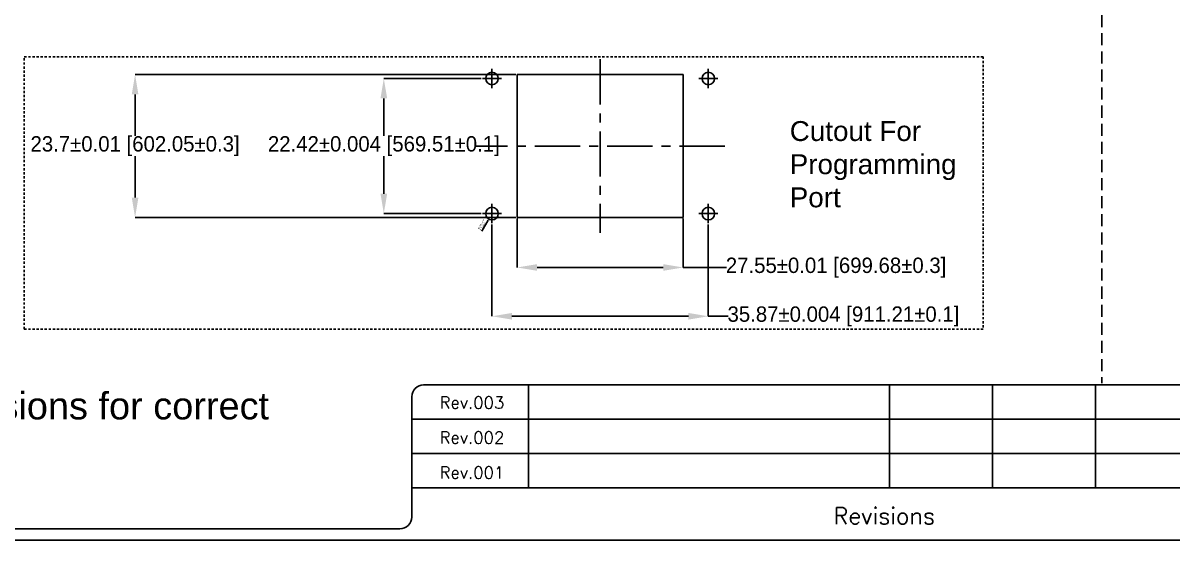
# Model space of a CAD drawing. Header units: inches. Extents: x 0 to 183, y 0 to 117.
# Drawn here: x 31.9 to 95.4, y -0.2 to 28.4 of the extents above; entities that cross this region are included whole.
import ezdxf
from ezdxf.enums import TextEntityAlignment as Align

# ---------------------------------------------------------------- set-up
doc = ezdxf.new("R2010")
doc.units = ezdxf.units.IN
doc.header["$MEASUREMENT"] = 0
doc.linetypes.add('CENTERX2', pattern=[4, 2.5, -0.5, 0.5, -0.5])
doc.linetypes.add('HIDDEN2', pattern=[0.1875, 0.125, -0.0625])
doc.layers.add('CUTOUT', color=7, linetype='Continuous', lineweight=25)
for name, color, linetype in [('LOCBOX', 3, 'HIDDEN2'), ('PITEM', 20, 'Continuous'), ('SLD-0', 179, 'Continuous')]:
    doc.layers.add(name, color=color, linetype=linetype)
doc.layers.add('MidPoint', color=210, linetype='HIDDEN2', plot=False)
doc.styles.add('Fields', font='simplex.shx', dxfattribs={"height": 0.185})
doc.styles.add('SLDTEXTSTYLE0', font='arial.ttf', dxfattribs={"width": 0.948})
doc.styles.get("Standard").update_dxf_attribs({"font": 'arial.ttf'})
doc.styles.add('Title_Block', font='simplex.shx', dxfattribs={"height": 0.185})
doc.dimstyles.new('SLDDIMSTYLE2', dxfattribs={"dimtxt": 0.080892, "dimasz": 0.080892, "dimexe": 0, "dimexo": 0.0625, "dimgap": 0.020223, "dimtad": 0, "dimtih": 1, "dimtoh": 1, "dimlfac": 3, "dimrnd": 1e-09, "dimzin": 12, "dimdsep": 46, "dimtxsty": 'SLDTEXTSTYLE0', "dimsah": 1, "dimcen": 0.09, "dimadec": 0, "dimazin": 3, "dimtol": 1, "dimtp": 0.01, "dimtm": 0.01, "dimtfac": 1, "dimtdec": 3, "dimtofl": 0, "dimtmove": 0, "dimatfit": 3, "dimfxl": 1, "dimfrac": 2, "dimtolj": 1, "dimarcsym": 0})
doc.dimstyles.new('SLDDIMSTYLE3', dxfattribs={"dimtxt": 0.080892, "dimasz": 0.080892, "dimexe": 0, "dimexo": 0.0625, "dimgap": 0.020223, "dimtad": 0, "dimtih": 1, "dimtoh": 1, "dimlfac": 3, "dimrnd": 1e-09, "dimzin": 12, "dimdsep": 46, "dimtxsty": 'SLDTEXTSTYLE0', "dimsah": 1, "dimcen": 0.09, "dimadec": 0, "dimazin": 3, "dimtol": 1, "dimtp": 0.004, "dimtm": 0.004, "dimtfac": 1, "dimtdec": 3, "dimtofl": 0, "dimtmove": 0, "dimatfit": 3, "dimfxl": 1, "dimfrac": 2, "dimtolj": 1, "dimarcsym": 0})
doc.dimstyles.new('SLDDIMSTYLE4', dxfattribs={"dimtxt": 0.080892, "dimasz": 0.080892, "dimexe": 0, "dimexo": 0.0625, "dimgap": 0.020223, "dimtad": 0, "dimlfac": 3, "dimrnd": 1e-09, "dimzin": 12, "dimdsep": 46, "dimtxsty": 'SLDTEXTSTYLE0', "dimsah": 1, "dimcen": 0.09, "dimadec": 0, "dimazin": 3, "dimtol": 1, "dimtp": 0.01, "dimtm": 0.01, "dimtfac": 1, "dimtdec": 3, "dimtofl": 0, "dimtmove": 0, "dimatfit": 3, "dimfxl": 1, "dimfrac": 2, "dimtolj": 1, "dimarcsym": 0})
doc.dimstyles.new('SLDDIMSTYLE5', dxfattribs={"dimtxt": 0.080892, "dimasz": 0.080892, "dimexe": 0, "dimexo": 0.0625, "dimgap": 0.020223, "dimtad": 0, "dimlfac": 3, "dimrnd": 1e-09, "dimzin": 12, "dimdsep": 46, "dimtxsty": 'SLDTEXTSTYLE0', "dimsah": 1, "dimcen": 0.09, "dimadec": 0, "dimazin": 3, "dimtol": 1, "dimtp": 0.004, "dimtm": 0.004, "dimtfac": 1, "dimtdec": 3, "dimtofl": 0, "dimtmove": 0, "dimatfit": 3, "dimfxl": 1, "dimfrac": 2, "dimtolj": 1, "dimarcsym": 0})
doc.dimstyles.new('SLDDIMSTYLE6', dxfattribs={"dimtxt": 0.080892, "dimasz": 0.080892, "dimexe": 0, "dimexo": 0.0625, "dimgap": 0.020223, "dimtad": 1, "dimlfac": 3, "dimrnd": 1e-09, "dimzin": 12, "dimdsep": 46, "dimtxsty": 'SLDTEXTSTYLE0', "dimsah": 1, "dimcen": 0, "dimadec": 0, "dimazin": 3, "dimtfac": 1, "dimtofl": 0, "dimtmove": 0, "dimatfit": 3, "dimfxl": 1, "dimfrac": 2, "dimtolj": 1, "dimtzin": 12, "dimarcsym": 0})

# ---------------------------------------------------------------- blocks, each defined once
blk = doc.blocks.new('RG_Master_Ver_4_2_2')
at = {"color": 3}
for p, q in [((10.12, 1.563), (34.15, 1.563)), ((11.207, 1.563), (11.207, 0.496)), ((14.942, 1.563), (14.942, 0.496)), ((16.009, 1.563), (16.009, 0.496)), ((17.076, 1.563), (17.076, 0.496)), ((9.998, 1.441), (9.998, 0.194)), ((9.998, 1.207), (19.566, 1.207)), ((9.998, 0.852), (19.566, 0.852)), ((9.998, 0.496), (19.566, 0.496)), ((0.247, 0.072), (9.875, 0.072))]:
    blk.add_line(p, q, dxfattribs=at)
blk.add_lwpolyline([(0, -0.044), (34.25, -0.044), (34.25, 21.956), (0, 21.956)], close=True, dxfattribs=at)
for centre, start, end in [((10.12, 1.441), 90, 180), ((9.875, 0.194), 270, 360)]:
    blk.add_arc(centre, 0.122, start, end, dxfattribs=at)
at = {"layer": 'MidPoint'}
blk.add_line((17.141, 8.956), (17.141, 1.581), dxfattribs=at)
at = {"style": 'Title_Block'}
for s, width, heights, insert, char_height, attachment_point in [('\\pxqc;Rev.003', 1.24498, [0], (9.998, 1.442), 0.125, 1), ('\\pxqc;Rev.002', 1.24498, [0], (9.998, 1.08), 0.125, 1), ('\\pxqc;Rev.001', 1.24498, [0], (9.998, 0.717), 0.125, 1), ('\\pxqc;Revisions', 9.42628, [0.392], (14.889, 0.206), 0.17145, 5)]:
    blk.add_mtext_dynamic_manual_height_columns(s, width=width, gutter_width=0.857, heights=heights, dxfattribs=dict(at, insert=insert, char_height=char_height, attachment_point=attachment_point))
at = {"style": 'Fields'}
for tag, p in [('DESCRIPTION_3', (13.116, 1.307)), ('DRN_3', (15.472, 1.307)), ('CHK_3', (16.529, 1.307)), ('APP_3', (17.552, 1.307)), ('DATE_3', (18.829, 1.307)), ('CUSTOMER', (28.997, 1.214)), ('DRAWING_DESC', (32.229, 1.246)), ('DESCRIPTION_2', (13.116, 0.951)), ('DRN_2', (15.472, 0.951)), ('CHK_2', (16.529, 0.951)), ('APP_2', (17.552, 0.951)), ('DATE_2', (18.829, 0.951)), ('SIZE', (30.715, 0.894)), ('DRAWING_#', (32.125, 0.894)), ('REV', (33.543, 0.894)), ('DESCRIPTION_1', (13.116, 0.596)), ('DRN_1', (15.472, 0.596)), ('CHK_1', (16.529, 0.596)), ('APP_1', (17.552, 0.596)), ('DATE_1', (18.829, 0.596)), ('PROJECT_#', (28.981, 0.581)), ('DRN_BY', (30.875, 0.524)), ('CHK_BY', (31.762, 0.524)), ('APP_BY', (32.75, 0.524)), ('SCALE', (33.652, 0.524)), ('PROJECT_NAME', (29.021, 0.176)), ('SHEETNUM', (32.753, 0.176)), ('TTL_SHTS', (33.547, 0.176))]:
    blk.add_attdef(tag, text='', height=0.125, dxfattribs=at).set_placement(p, align=Align.CENTER)
at = {"style": 'Fields', "flags": 9}
blk.add_attdef('WD_TB', (9.953, 0.194), '', height=0.0638, dxfattribs=at)
blk = doc.blocks.new('*D67')
at = {"layer": 'Defpoints', "color": 0, "transparency": 16777216}
for p in [(59.18, 25.51), (38.062, 17.609), (59.18, 17.609)]:
    blk.add_point(p, dxfattribs=at)
at = {"layer": 'SLD-0', "color": 0, "lineweight": -2, "transparency": 16777216}
for p, q in [((59.117, 25.51), (38.062, 25.51)), ((38.062, 24.41), (38.062, 22.125)), ((38.062, 18.709), (38.062, 20.995)), ((59.117, 17.609), (38.062, 17.609))]:
    blk.add_line(p, q, dxfattribs=at)
at = {"layer": 'SLD-0', "color": 0, "transparency": 16777216}
for points in [[(37.879, 24.41), (38.246, 24.41), (38.062, 25.51)], [(37.879, 18.709), (38.246, 18.709), (38.062, 17.609)]]:
    blk.add_solid(points, dxfattribs=at)
at = {"layer": 'SLD-0', "color": 0, "transparency": 16777216, "insert": (38.062, 22.105), "char_height": 0.85, "attachment_point": 2, "style": 'SLDTEXTSTYLE0'}
blk.add_mtext('\\A1;23.7±0.01 [602.05±0.3]', dxfattribs=at)
blk = doc.blocks.new('*D68')
at = {"layer": 'Defpoints', "color": 0, "transparency": 16777216}
for p in [(57.258, 25.297), (51.812, 17.823), (57.258, 17.823)]:
    blk.add_point(p, dxfattribs=at)
at = {"layer": 'SLD-0', "color": 0, "lineweight": -2, "transparency": 16777216}
for p, q in [((57.196, 25.297), (51.812, 25.297)), ((51.812, 24.197), (51.812, 22.125)), ((51.812, 18.923), (51.812, 20.995)), ((57.196, 17.823), (51.812, 17.823))]:
    blk.add_line(p, q, dxfattribs=at)
at = {"layer": 'SLD-0', "color": 0, "transparency": 16777216}
for points in [[(51.629, 24.197), (51.996, 24.197), (51.812, 25.297)], [(51.629, 18.923), (51.996, 18.923), (51.812, 17.823)]]:
    blk.add_solid(points, dxfattribs=at)
at = {"layer": 'SLD-0', "color": 0, "transparency": 16777216, "insert": (51.812, 22.105), "char_height": 0.85, "attachment_point": 2, "style": 'SLDTEXTSTYLE0'}
blk.add_mtext('\\A1;22.42±0.004 [569.51±0.1]', dxfattribs=at)
blk = doc.blocks.new('*D69')
at = {"layer": 'Defpoints', "color": 0, "transparency": 16777216}
for p in [(59.18, 17.609), (68.362, 17.609), (68.362, 14.842)]:
    blk.add_point(p, dxfattribs=at)
at = {"layer": 'SLD-0', "color": 0, "lineweight": -2, "transparency": 16777216}
for p, q in [((59.18, 17.547), (59.18, 14.842)), ((68.362, 17.547), (68.362, 14.842)), ((60.28, 14.842), (67.262, 14.842)), ((68.362, 14.842), (70.75, 14.842))]:
    blk.add_line(p, q, dxfattribs=at)
at = {"layer": 'SLD-0', "color": 0, "transparency": 16777216}
for points in [[(60.28, 15.025), (60.28, 14.658), (59.18, 14.842)], [(67.262, 15.025), (67.262, 14.658), (68.362, 14.842)]]:
    blk.add_solid(points, dxfattribs=at)
at = {"layer": 'SLD-0', "color": 0, "transparency": 16777216, "insert": (76.812, 15.386), "char_height": 0.85, "attachment_point": 2, "style": 'SLDTEXTSTYLE0'}
blk.add_mtext('\\A1;27.55±0.01 [699.68±0.3]', dxfattribs=at)
blk = doc.blocks.new('*D70')
at = {"layer": 'Defpoints', "color": 0, "transparency": 16777216}
for p in [(57.792, 17.289), (69.75, 17.289), (69.75, 12.142)]:
    blk.add_point(p, dxfattribs=at)
at = {"layer": 'SLD-0', "color": 0, "lineweight": -2, "transparency": 16777216}
for p, q in [((57.792, 17.227), (57.792, 12.142)), ((69.75, 17.227), (69.75, 12.142)), ((58.892, 12.142), (68.65, 12.142)), ((69.75, 12.142), (70.85, 12.142))]:
    blk.add_line(p, q, dxfattribs=at)
at = {"layer": 'SLD-0', "color": 0, "transparency": 16777216}
for points in [[(58.892, 12.326), (58.892, 11.959), (57.792, 12.142)], [(68.65, 12.326), (68.65, 11.959), (69.75, 12.142)]]:
    blk.add_solid(points, dxfattribs=at)
at = {"layer": 'SLD-0', "color": 0, "transparency": 16777216, "insert": (77.218, 12.687), "char_height": 0.85, "attachment_point": 2, "style": 'SLDTEXTSTYLE0'}
blk.add_mtext('\\A1;35.87±0.004 [911.21±0.1]', dxfattribs=at)
blk = doc.blocks.new('*D71')
at = {"layer": 'Defpoints', "color": 0, "transparency": 16777216}
for p in [(57.965, 18.123), (57.618, 17.522)]:
    blk.add_point(p, dxfattribs=at)
at = {"layer": 'SLD-0', "color": 0, "lineweight": -2, "transparency": 16777216}
blk.add_line((57.226, 16.842), (57.578, 17.452), dxfattribs=at)
at = {"layer": 'SLD-0', "color": 0, "transparency": 16777216}
blk.add_solid([(57.566, 17.459), (57.59, 17.446), (57.618, 17.522)], dxfattribs=at)
at = {"layer": 'SLD-0', "color": 0, "transparency": 16777216, "insert": (57.009, 16.991), "char_height": 0.08089, "attachment_point": 1, "rotation": 60, "style": 'SLDTEXTSTYLE0'}
blk.add_mtext('\\A1;%%c0.26 +.010\\P[6.5 +0.2]', dxfattribs=at)

msp = doc.modelspace()

# ---------------------------------------------------------------- linework, layer by layer
at = {"layer": 'CUTOUT', "linetype": 'CENTERX2'}
for p, q in [((63.77108, 26.36441), (63.77108, 16.75518)), ((57.792, 25.83057), (57.792, 24.76287)), ((69.75015, 25.83057), (69.75015, 24.76287)), ((57.25815, 25.29672), (58.32584, 25.29672)), ((69.21631, 25.29672), (70.284, 25.29672)), ((70.65769, 21.5598), (56.88446, 21.5598)), ((57.25815, 17.82287), (58.32584, 17.82287)), ((57.792, 18.35672), (57.792, 17.28903)), ((69.21631, 17.82287), (70.284, 17.82287)), ((69.75015, 18.35672), (69.75015, 17.28903))]:
    msp.add_line(p, q, dxfattribs=at)
at = {"layer": 'CUTOUT', "linetype": 'Continuous'}
for p, q in [((59.18, 17.60933), (59.18, 25.51026)), ((59.18, 25.51026), (68.36215, 25.51026)), ((68.36215, 25.51026), (68.36215, 17.60933)), ((68.36215, 17.60933), (59.18, 17.60933))]:
    msp.add_line(p, q, dxfattribs=at)
for centre in [(57.792, 25.29672), (69.75015, 25.29672), (57.792, 17.82287), (69.75015, 17.82287)]:
    msp.add_circle(centre, 0.347, dxfattribs=at)
at = {"layer": 'LOCBOX'}
msp.add_lwpolyline([(31.9375, 26.5), (84.9375, 26.5), (84.9375, 11.4375), (31.9375, 11.4375)], close=True, dxfattribs=at)

# ---------------------------------------------------------------- block references
at = {"xscale": 5.339416058394161, "yscale": 5.339416058394161, "zscale": 5.339416058394161}
msp.add_blockref('RG_Master_Ver_4_2_2', (-0.0234, 0), dxfattribs=at)

# ---------------------------------------------------------------- texts
at = {"insert": (74.25, 22.9375), "char_height": 1.1, "attachment_point": 1}
msp.add_mtext_dynamic_manual_height_columns('Cutout For Programming Port', width=7.625, gutter_width=1, heights=[0], dxfattribs=at)
at = {"layer": 'PITEM', "insert": (2.625, 7.9375), "char_height": 1.5, "attachment_point": 1}
msp.add_mtext_dynamic_manual_height_columns('\\pxt3;{\\fArial|b1|i1|c0|p34;NOTE:\\fArial|b1|i0|c0|p34; }MUST Verify all dimensions for correct positioning of all components!', width=49.8125, gutter_width=1, heights=[0], dxfattribs=at)

# ---------------------------------------------------------------- dimensions: what is measured, and where the dimension line sits
at = {"layer": 'SLD-0', "color": 2}
for base, p1, p2, dimstyle, picture, middle in [((38.0625, 17.60933), (59.18, 25.51026), (59.18, 17.60933), 'SLDDIMSTYLE2', '*D67', (38.0625, 21.5598)), ((51.8125, 17.82287), (57.25815, 25.29672), (57.25815, 17.82287), 'SLDDIMSTYLE3', '*D68', (51.8125, 21.5598))]:
    dim = msp.add_linear_dim(base=base, p1=p1, p2=p2, angle=90, dimstyle=dimstyle, override={"dimtxt": 0.85, "dimasz": 1.1}, dxfattribs=at)
    dim.commit()
    dim.dimension.update_dxf_attribs({"geometry": picture, "text_midpoint": middle, "dimtype": 160})
at = {"layer": 'SLD-0', "color": 7}
dim = msp.add_diameter_dim_2p(p1=(57.9655, 18.12338), p2=(57.6185, 17.52236), text='%%c0.26 +.010\\P[6.5 +0.2]', dimstyle='SLDDIMSTYLE6', override={"dimpost": '<>'}, dxfattribs=at)
dim.commit()
dim.dimension.update_dxf_attribs({"geometry": '*D71', "text_midpoint": (57.25962, 17.18269)})
at = {"layer": 'SLD-0', "color": 2}
for base, p1, p2, dimstyle, picture, middle in [((69.75015, 12.14232), (57.792, 17.28903), (69.75015, 17.28903), 'SLDDIMSTYLE5', '*D70', (77.21811, 12.14232)), ((68.36215, 14.84167), (59.18, 17.60933), (68.36215, 17.60933), 'SLDDIMSTYLE4', '*D69', (76.8125, 14.84167))]:
    dim = msp.add_linear_dim(base=base, p1=p1, p2=p2, dimstyle=dimstyle, override={"dimtxt": 0.85, "dimasz": 1.1}, dxfattribs=at)
    dim.commit()
    dim.dimension.update_dxf_attribs({"geometry": picture, "text_midpoint": middle, "dimtype": 160})

doc.saveas('drawing.dxf')
